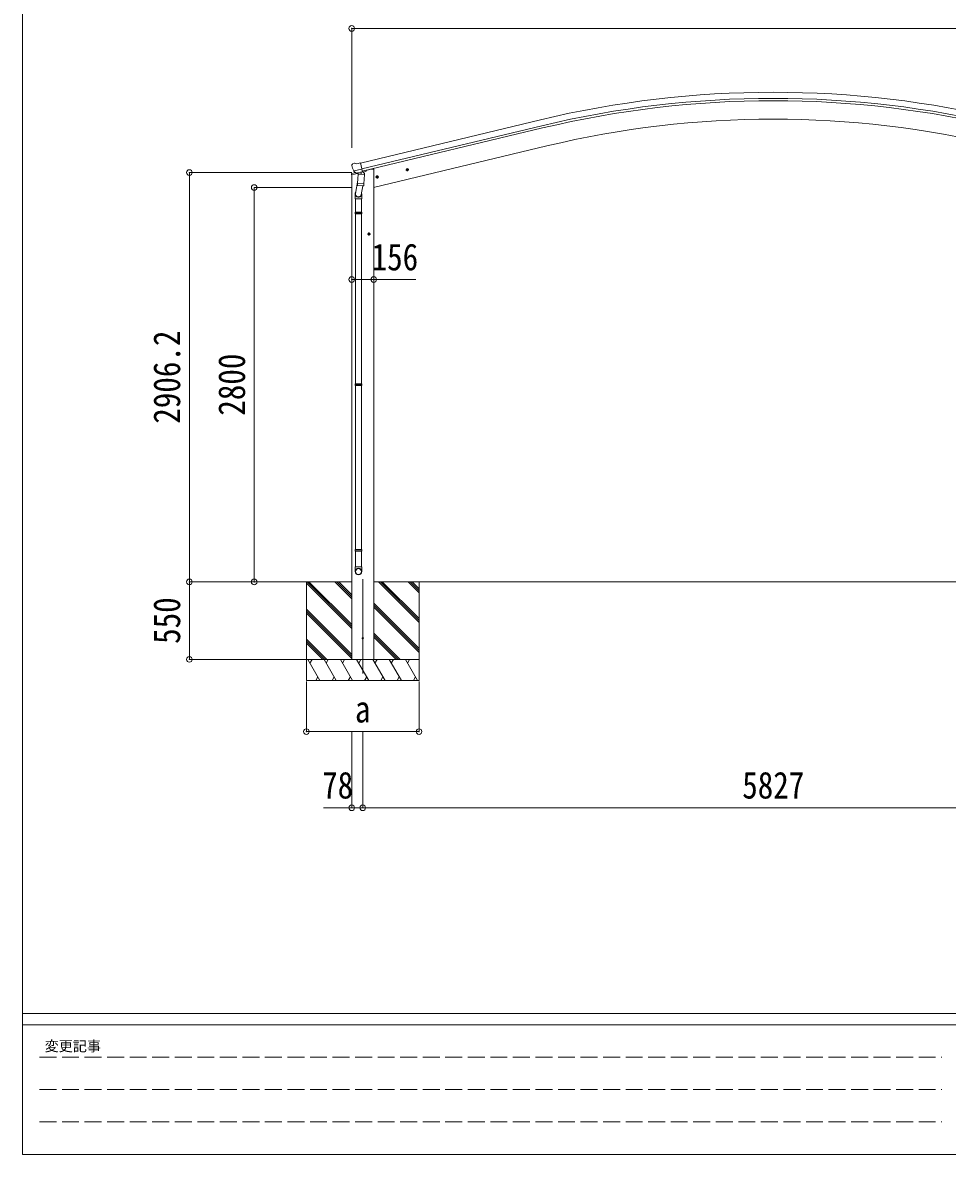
# Model space of a CAD drawing. Units: millimetres at full size, sheet at 1:40. Extents: x -11181 to 11305, y -7804 to 7716.
# Drawn here: x -11181 to -4617, y -7804 to 231 of the extents above; entities that cross this region are included whole.
import ezdxf
from ezdxf.enums import TextEntityAlignment as Align

# ---------------------------------------------------------------- set-up
doc = ezdxf.new("R2010")
doc.units = ezdxf.units.MM
doc.header["$LTSCALE"] = 40
doc.header["$PDMODE"] = 32
doc.header["$PDSIZE"] = 40
doc.linetypes.add('DASHED3', pattern=[4, 3, -1])
for name, color, linetype, lineweight in [('0-0_0', 7, 'Continuous', 9), ('0-1_本体', 4, 'Continuous', 9), ('0-2_部品', 7, 'Continuous', 9), ('0-8_PARTS2', 2, 'Continuous', 9), ('0-A_寸法', 6, 'Continuous', 9), ('F-0_240', 7, 'Continuous', 9)]:
    doc.layers.add(name, color=color, linetype=linetype, lineweight=lineweight)
doc.styles.add('ＭＳ ゴシック', font='')
doc.styles.get('ＭＳ ゴシック').set_extended_font_data('MS Gothic')

msp = doc.modelspace()

# ---------------------------------------------------------------- linework, layer by layer
at = {"layer": '0-0_0'}
for p, q in [((-8844.99, -3739.42), (-9486.49, -3739.43)), ((-9166.99, -3739.41), (-9166.99, -4439.41)), ((-8844.99, -4070.92), (-9166.99, -3748.93)), ((-8844.99, -4056.78), (-9162.35, -3739.42)), ((-8844.99, -4042.64), (-9148.21, -3739.42)), ((-8844.99, -3858.79), (-8964.37, -3739.41)), ((-8844.99, -3844.65), (-8950.23, -3739.41)), ((-8844.99, -3830.51), (-8936.09, -3739.41)), ((-8688.94, -3739.42), (-3018.06, -3739.42)), ((-8366.99, -4028.42), (-8656.01, -3739.41)), ((-8366.99, -4014.28), (-8641.86, -3739.41)), ((-8366.99, -4000.14), (-8627.72, -3739.41)), ((-8366.99, -3816.29), (-8443.87, -3739.41)), ((-8366.99, -3802.15), (-8429.73, -3739.41)), ((-8366.99, -3788.01), (-8415.59, -3739.41)), ((-8366.99, -3739.41), (-8366.99, -4439.41)), ((-8844.99, -4254.77), (-9166.99, -3932.77)), ((-8366.99, -4212.27), (-8688.99, -3890.27)), ((-8366.99, -4226.41), (-8688.99, -3904.42)), ((-8366.99, -4240.56), (-8688.99, -3918.56)), ((-8844.99, -4268.91), (-9166.99, -3946.91)), ((-8844.99, -4283.06), (-9166.99, -3961.06)), ((-9022.48, -4289.41), (-9166.99, -4144.9)), ((-9036.63, -4289.41), (-9166.99, -4159.05)), ((-9050.77, -4289.41), (-9166.99, -4173.19)), ((-8501.98, -4289.41), (-8688.99, -4102.4)), ((-8516.13, -4289.41), (-8688.99, -4116.55)), ((-8530.27, -4289.41), (-8688.99, -4130.69)), ((-9166.99, -4289.41), (-8366.99, -4289.41)), ((-9070.1, -4439.41), (-9156.7, -4289.41)), ((-9126.7, -4289.41), (-9141.7, -4315.39)), ((-8954.63, -4439.41), (-9041.23, -4289.41)), ((-9011.23, -4289.41), (-9026.23, -4315.39)), ((-8839.16, -4439.41), (-8925.76, -4289.41)), ((-8910.76, -4315.39), (-8895.76, -4289.41)), ((-8844.74, -4289.42), (-8689.24, -4289.42)), ((-8723.69, -4439.41), (-8810.29, -4289.41)), ((-8795.29, -4315.39), (-8780.29, -4289.41)), ((-8608.22, -4439.41), (-8694.82, -4289.41)), ((-8679.82, -4315.39), (-8664.82, -4289.41)), ((-8492.75, -4439.41), (-8579.35, -4289.41)), ((-8564.35, -4315.39), (-8549.35, -4289.41)), ((-8377.28, -4439.41), (-8463.88, -4289.41)), ((-8448.88, -4315.39), (-8433.88, -4289.41)), ((-9085.1, -4413.43), (-9100.1, -4439.41)), ((-8969.63, -4413.43), (-8984.63, -4439.41)), ((-8854.16, -4413.43), (-8869.16, -4439.41)), ((-8738.69, -4413.43), (-8753.69, -4439.41)), ((-8623.22, -4413.43), (-8638.22, -4439.41)), ((-8507.75, -4413.43), (-8522.75, -4439.41)), ((-8392.28, -4413.43), (-8407.28, -4439.41)), ((-8366.99, -4439.41), (-9166.99, -4439.41))]:
    msp.add_line(p, q, dxfattribs=at)
at = {"layer": '0-1_本体'}
for p, q in [((-8783.81, -765.69), (-7504.66, -458.6)), ((-7494.58, -500.58), (-8773.73, -807.66)), ((-8769.8, -824.03), (-7490.65, -516.95)), ((-8689.24, -939.41), (-7460.07, -644.33)), ((-8844.99, -4289.41), (-8844.99, -849.24)), ((-8816.42, -832.9), (-8816.42, -833.4)), ((-8708.99, -810.03), (-8742.5, -818.08)), ((-8688.99, -810.03), (-8708.99, -810.03)), ((-8688.99, -4289.41), (-8688.99, -810.03))]:
    msp.add_line(p, q, dxfattribs=at)
for radius in [7073, 7029.83, 7013, 6882]:
    msp.add_arc((-5853.5, -7336.18), radius, 76.5, 103.5, dxfattribs=at)
at = {"layer": '0-2_部品'}
for p, q in [((-8844.73, -781.61), (-8844.46, -782.76)), ((-8840.52, -773.04), (-8844.37, -779.33)), ((-8837.42, -770.79), (-8824.24, -767.62)), ((-8809.68, -770.3), (-8822.94, -767.6)), ((-8809.68, -770.3), (-8783.75, -764.07)), ((-8846.85, -849.75), (-8804.04, -839.47)), ((-8846.85, -842.86), (-8846.85, -849.75)), ((-8818.35, -833.65), (-8844.55, -839.94)), ((-8830.68, -821.92), (-8773.17, -808.11)), ((-8813.83, -836.83), (-8830.21, -822.34)), ((-8811.12, -837.4), (-8803.6, -835.59)), ((-8810.28, -837.29), (-8808.75, -836.92)), ((-8808.75, -836.92), (-8772.05, -828.11)), ((-8806.92, -837.15), (-8806.97, -837.89)), ((-8806.21, -838.93), (-8780.4, -845.37)), ((-8799.29, -844.28), (-8803.97, -911.11)), ((-8753.61, -847.47), (-8799.29, -844.28)), ((-8797.52, -841.1), (-8797.75, -844.39)), ((-8778, -829.93), (-8779.02, -844.54)), ((-8772.05, -828.11), (-8770.52, -827.74)), ((-8768.97, -825.64), (-8768.02, -825.7)), ((-8768.02, -825.7), (-8754.71, -841.02)), ((-8764.34, -829.94), (-8746.13, -825.57)), ((-8758.28, -914.31), (-8753.61, -847.47)), ((-8754.71, -841.02), (-8755.15, -847.36)), ((-8742.3, -817.55), (-8742.3, -820.71)), ((-8654.53, -862.3), (-8673.98, -866.97)), ((-8671.55, -866.39), (-8669.42, -859.19)), ((-8666.39, -871.83), (-8671.55, -866.39)), ((-8669.42, -859.19), (-8662.12, -857.44)), ((-8661.92, -874.36), (-8666.59, -854.91)), ((-8662.12, -857.44), (-8656.96, -862.88)), ((-8440.61, -810.94), (-8460.06, -815.61)), ((-8457.63, -815.03), (-8455.5, -807.83)), ((-8452.47, -820.47), (-8457.63, -815.03)), ((-8455.5, -807.83), (-8448.2, -806.08)), ((-8448, -823), (-8452.67, -803.55)), ((-8448.2, -806.08), (-8443.04, -811.52)), ((-8802.24, -886.35), (-8818.15, -982.52)), ((-8804.83, -923.58), (-8803.95, -911.12)), ((-8804.43, -924.94), (-8804.43, -924.94)), ((-8758.28, -914.31), (-8803.97, -911.11)), ((-8802.98, -925.72), (-8761.29, -928.63)), ((-8766.71, -928.25), (-8777.45, -991.84)), ((-8758.29, -914.31), (-8759.18, -927.01)), ((-8820.3, -1019.68), (-8820.3, -985.33)), ((-8774.3, -1019.68), (-8820.3, -1019.68)), ((-8818.3, -1019.68), (-8818.3, -1113.68)), ((-8776.3, -1019.68), (-8776.3, -1113.68)), ((-8774.3, -985.02), (-8774.3, -1019.68)), ((-8820.3, -1115.68), (-8819.3, -1113.68)), ((-8774.3, -1115.68), (-8820.3, -1115.68)), ((-8774.3, -1123.68), (-8820.3, -1123.68)), ((-8775.3, -1113.68), (-8819.3, -1113.68)), ((-8774.3, -1115.68), (-8775.3, -1113.68)), ((-8774.3, -1123.68), (-8775.3, -1125.68)), ((-8774.3, -1115.68), (-8774.3, -1123.68)), ((-8775.3, -1125.68), (-8819.3, -1125.68)), ((-8818.3, -1125.68), (-8818.3, -2333.43)), ((-8776.3, -1125.68), (-8776.3, -2333.43)), ((-8712.79, -1269.55), (-8732.79, -1269.55)), ((-8730.3, -1269.55), (-8726.54, -1263.05)), ((-8726.54, -1276.05), (-8730.3, -1269.55)), ((-8726.54, -1263.05), (-8719.04, -1263.05)), ((-8722.79, -1279.55), (-8722.79, -1259.55)), ((-8719.04, -1263.05), (-8715.29, -1269.55)), ((-8820.3, -2335.43), (-8819.3, -2333.43)), ((-8774.3, -2335.43), (-8820.3, -2335.43)), ((-8774.3, -2343.43), (-8820.3, -2343.43)), ((-8775.3, -2333.43), (-8819.3, -2333.43)), ((-8775.3, -2345.43), (-8819.3, -2345.43)), ((-8818.3, -2345.43), (-8818.3, -3510.05)), ((-8776.3, -2345.43), (-8776.3, -3510.05)), ((-8774.3, -2335.43), (-8775.3, -2333.43)), ((-8774.3, -2343.43), (-8775.3, -2345.43)), ((-8774.3, -2335.43), (-8774.3, -2343.43)), ((-8820.3, -3512.05), (-8819.3, -3510.05)), ((-8774.3, -3512.05), (-8820.3, -3512.05)), ((-8774.3, -3520.05), (-8820.3, -3520.05)), ((-8775.3, -3510.05), (-8819.3, -3510.05)), ((-8775.3, -3522.05), (-8819.3, -3522.05)), ((-8818.3, -3522.05), (-8818.3, -3632.06)), ((-8776.3, -3522.05), (-8776.3, -3632.06)), ((-8774.3, -3512.05), (-8775.3, -3510.05)), ((-8774.3, -3520.05), (-8775.3, -3522.05)), ((-8774.3, -3512.05), (-8774.3, -3520.05)), ((-8820.3, -3666.2), (-8820.3, -3632.06)), ((-8774.3, -3632.06), (-8820.3, -3632.06)), ((-8774.3, -3666.2), (-8774.3, -3632.06))]:
    msp.add_line(p, q, dxfattribs=at)
for points in [[(-8778.32, -829.52), (-8768.59, -827.19), (-8783.75, -764.07)], [(-8830.95, -821.34), (-8830.37, -822.19), (-8830.21, -822.34)], [(-8778.32, -829.52), (-8778.55, -829.67), (-8803.32, -835.62), (-8803.6, -835.59)], [(-8656.96, -862.88), (-8659.09, -870.08), (-8666.39, -871.83)], [(-8443.04, -811.52), (-8445.17, -818.72), (-8452.47, -820.47)], [(-8820.3, -1115.68), (-8820.3, -1123.68), (-8819.3, -1125.68)], [(-8715.29, -1269.55), (-8719.04, -1276.05), (-8726.54, -1276.05)], [(-8820.3, -2335.43), (-8820.3, -2343.43), (-8819.3, -2345.43)], [(-8820.3, -3512.05), (-8820.3, -3520.05), (-8819.3, -3522.05)]]:
    msp.add_lwpolyline(points, dxfattribs=at)
for centre, radius in [((-8664.26, -864.63), 8.5), ((-8664.26, -864.63), 7.7), ((-8664.26, -864.63), 6.5), ((-8450.34, -813.28), 8.5), ((-8450.34, -813.28), 7.7), ((-8450.34, -813.28), 6.5), ((-8722.79, -1269.55), 8.5), ((-8722.79, -1269.55), 7.7), ((-8722.79, -1269.55), 6.5)]:
    msp.add_circle(centre, radius, dxfattribs=at)
at = {"layer": '0-2_部品', "color": 4}
msp.add_circle((-8766.99, -4139.43), 4.5, dxfattribs=at)
at = {"layer": '0-2_部品'}
for centre, radius, start, end in [((-8647.65, -735.51), 202.4, 193.5, 205.09125), ((-8836.25, -775.65), 5, 103.5, 148.5), ((-8823.54, -770.54), 3, 78.5, 103.5), ((-8843.85, -842.86), 3, 103.5, 180), ((-8810.4, -836.8), 0.5, 248.23754, 283.5), ((-8807.41, -837.11), 0.5, 356, 103.5), ((-8805.97, -837.96), 1, 176, 256), ((-8780.04, -844.4), 1.03, 250.03897, 351.96569), ((-8777.4, -830.02), 0.604, 100.59842, 172.20595), ((-8770.64, -827.26), 0.5, 283.5, 318.76246), ((-8747.3, -820.71), 5, 283.5, 0), ((-8802.89, -923.75), 1.95, 175.04017, 217.47766), ((-8802.84, -923.72), 2, 217.40962, 266), ((-8761.15, -926.64), 2, 266, 349.46843), ((-8790.3, -985.33), 30, 177.45142, 180)]:
    msp.add_arc(centre, radius, start, end, dxfattribs=at)
for centre, major_axis, ratio, start_param, end_param in [((-8841.81, -780.9), (-1.57, -2.57), 0.99628, 4.712389, 5.4996506), ((-8811.84, -834.57), (-0.73, -2.92), 0.997631, 5.8041905, 6.6006116), ((-8811.78, -834.35), (2.63, 3.16), 0.650902, 4.0958226, 4.1686332), ((-8811.82, -834.47), (-0.73, -2.92), 0.997631, 0.3902369, 0.4789948), ((-8797.3, -985.02), (23, 0), 0.996195, 2.5560258, 6.5663028), ((-8797.3, -985.02), (21, 0), 0.996195, 2.9349147, 5.9512394), ((-8797.3, -3664.45), (-23, 0), 0.996195, 3.1415927, 6.2831853), ((-8797.3, -3666.2), (-23, 0), 0.996195, 3.1415927, 6.2831853), ((-8797.3, -3666.2), (0, -23.43), 0.981806, 4.712389, 7.8539816)]:
    msp.add_ellipse(centre, major_axis=major_axis, ratio=ratio, start_param=start_param, end_param=end_param, dxfattribs=at)
msp.add_ellipse((-8797.3, -3666.2), major_axis=(21, 0), ratio=0.996195, dxfattribs=at)
at = {"layer": '0-8_PARTS2'}
msp.add_line((-8766.99, -4388.6), (-8766.99, -3719.58), dxfattribs=at)
at = {"layer": '0-8_PARTS2', "color": 6}
for p, q in [((-8844.99, -5342.82), (-8766.99, -5342.82)), ((-8766.99, -5342.82), (-2940.01, -5342.82))]:
    msp.add_line(p, q, dxfattribs=at)
at = {"layer": '0-A_寸法'}
for p, q in [((-8844.99, 190.04), (-8844.99, -657.08)), ((-8844.99, 190.04), (-2862.01, 190.04)), ((-9997.39, -833.22), (-8844.99, -833.22)), ((-9997.39, -3739.43), (-9997.39, -833.22)), ((-8844.78, -939.42), (-9536.94, -939.44)), ((-9536.94, -3739.43), (-9536.94, -939.43)), ((-8844.99, -1592.8), (-8688.99, -1592.8)), ((-8688.99, -1592.8), (-8388.99, -1592.8)), ((-9997.39, -3739.43), (-9166.99, -3739.43)), ((-9997.39, -4289.41), (-9997.39, -3739.43)), ((-9536.94, -3739.43), (-8860.47, -3739.43)), ((-9997.39, -4289.41), (-9166.99, -4289.41)), ((-9166.99, -4802.45), (-9166.99, -4445.91)), ((-8366.99, -4802.45), (-8366.99, -4445.91)), ((-9166.99, -4802.45), (-8366.99, -4802.45)), ((-8844.99, -5342.82), (-8844.99, -4802.45)), ((-8766.99, -5342.82), (-8766.99, -4802.45)), ((-8844.99, -5342.82), (-9044.99, -5342.82))]:
    msp.add_line(p, q, dxfattribs=at)
for p in [(-8844.99, 190.04), (-9997.39, -833.22), (-9536.94, -939.43), (-8844.99, -1592.8), (-8688.99, -1592.8), (-9997.39, -3739.43), (-9536.94, -3739.43), (-9997.39, -4289.41), (-9166.99, -4802.45), (-8366.99, -4802.45), (-8844.99, -5342.82), (-8766.99, -5342.82)]:
    msp.add_point(p, dxfattribs=at)
at = {"layer": 'F-0_240', "color": 5}
for p, q in [((-11180.61, 7716.46), (-11180.61, -7803.54)), ((-11180.61, -6803.54), (10739.39, -6803.54)), ((-11180.61, -6883.54), (7183.72, -6883.54)), ((-11180.61, -7803.54), (10739.39, -7803.54))]:
    msp.add_line(p, q, dxfattribs=at)
at = {"layer": 'F-0_240', "color": 4, "linetype": 'DASHED3'}
for p, q in [((-11060.61, -7113.54), (-4656.28, -7113.54)), ((-11060.61, -7343.54), (-4656.28, -7343.54)), ((-11060.61, -7573.54), (-4656.28, -7573.54))]:
    msp.add_line(p, q, dxfattribs=at)

# ---------------------------------------------------------------- texts
at = {"layer": '0-A_寸法', "color": 7, "style": 'ＭＳ ゴシック', "width": 0.85}
for s, p in [('156', (-8703.99, -1584.8)), ('a', (-8821.99, -4794.45)), ('78', (-9054.99, -5334.82)), ('5827', (-6073.5, -5334.82))]:
    msp.add_text(s, height=190.6, dxfattribs=at).set_placement(p, align=Align.BOTTOM_LEFT)
for s, p in [('2906.2', (-10005.39, -2616.32)), ('2800', (-9544.94, -2559.43)), ('550', (-10005.39, -4179.42))]:
    msp.add_text(s, height=190.6, rotation=90, dxfattribs=at).set_placement(p, align=Align.BOTTOM_LEFT)
at = {"layer": 'F-0_240', "style": 'ＭＳ ゴシック'}
msp.add_text('変更記事', height=73.31, dxfattribs=at).set_placement((-11024.31, -7093.54), align=Align.BOTTOM_LEFT)

doc.saveas('drawing.dxf')
